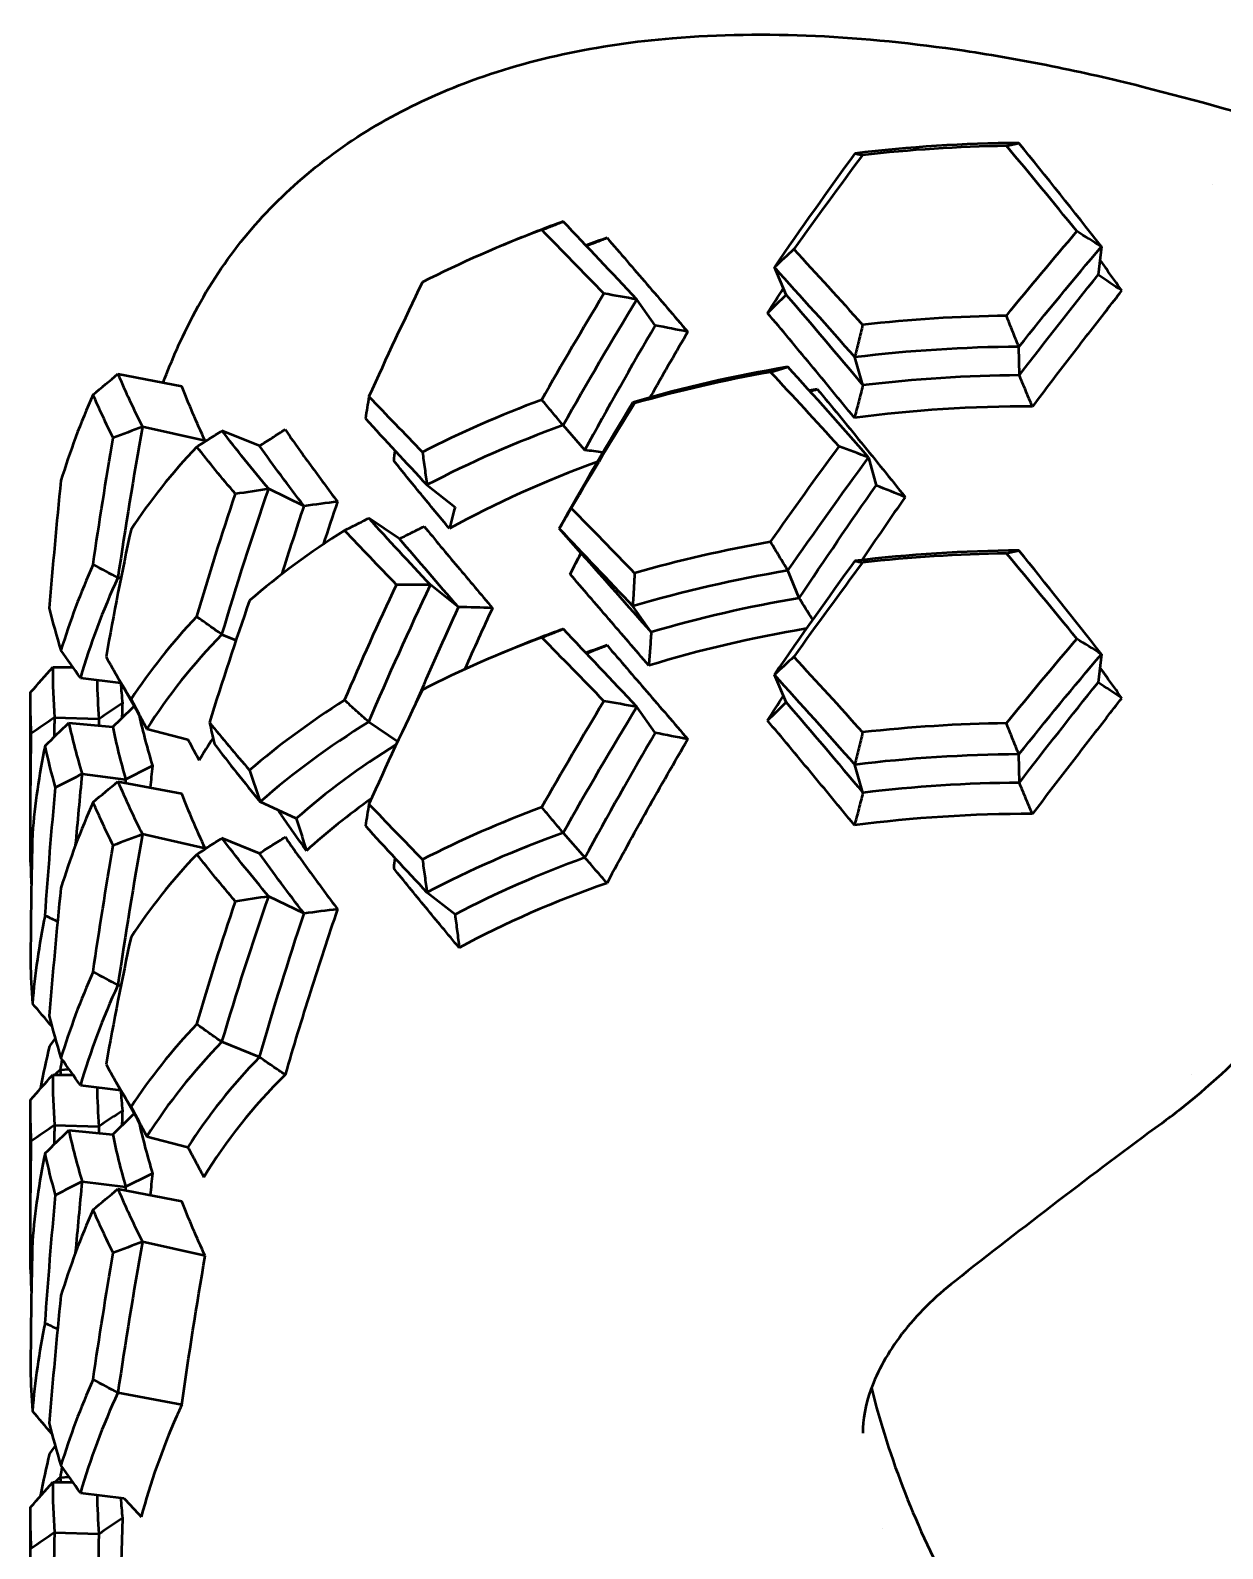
# Model space of a CAD drawing. Header units: millimetres. Extents: x 36 to 3196, y 27 to 5967.
# Drawn here: x 1741.99 to 1768.88, y 4908.04 to 4942.29 of the extents above; entities that cross this region are included whole.
import ezdxf

# ---------------------------------------------------------------- set-up
doc = ezdxf.new("R2010")
doc.units = ezdxf.units.MM
doc.layers.add('외형선(ISO)', color=7, linetype='Continuous', lineweight=50)

msp = doc.modelspace()

# ---------------------------------------------------------------- linework, layer by layer
at = {"layer": '외형선(ISO)'}
for p, q in [((1768.6562, 4938.8191), (1768.6562, 4938.8191)), ((1752.8417, 4937.531), (1752.5697, 4937.4176)), ((1766.1413, 4937.418), (1766.0666, 4936.777)), ((1759.035, 4936.3302), (1758.7666, 4936.9494)), ((1756.0786, 4935.6397), (1755.666, 4936.2252)), ((1764.2927, 4934.5146), (1764.2808, 4935.1573)), ((1760.7637, 4934.2904), (1760.5796, 4934.9222)), ((1743.9615, 4934.5436), (1745.4005, 4934.2713)), ((1745.9309, 4933.0329), (1744.5149, 4933.3511)), ((1747.1562, 4932.9216), (1746.3083, 4933.2624)), ((1754.4951, 4932.8263), (1754.0053, 4933.3866)), ((1760.8929, 4932.6602), (1761.0624, 4932.0267)), ((1748.1615, 4931.5636), (1747.3627, 4931.9503)), ((1750.9326, 4932.0397), (1751.5653, 4931.5419)), ((1750.3117, 4930.8266), (1749.6178, 4931.2894)), ((1754.4093, 4930.497), (1753.9153, 4931.0558)), ((1759.328, 4929.4867), (1759.0739, 4930.1084)), ((1744.0293, 4929.9345), (1743.9615, 4929.9473)), ((1751.6418, 4929.2838), (1751.0127, 4929.7835)), ((1755.9889, 4928.719), (1755.5719, 4929.3032)), ((1746.3083, 4928.6661), (1746.6255, 4928.5386)), ((1752.8417, 4928.3384), (1752.5697, 4928.2251)), ((1766.1413, 4928.2254), (1766.0666, 4927.5844)), ((1742.4919, 4927.9276), (1742.9476, 4927.9283)), ((1743.116, 4927.6896), (1744.0257, 4927.5794)), ((1759.035, 4927.1376), (1758.7666, 4927.7568)), ((1741.9918, 4924.2469), (1741.9918, 4927.1333)), ((1756.0786, 4926.4471), (1755.666, 4927.0326)), ((1742.5324, 4926.7906), (1743.5313, 4926.7601)), ((1742.8544, 4926.6735), (1743.8444, 4926.5826)), ((1749.6178, 4926.6931), (1750.2735, 4926.2558)), ((1744.6164, 4926.5371), (1745.543, 4926.2953)), ((1764.2927, 4925.3221), (1764.2808, 4925.9648)), ((1760.7637, 4925.0978), (1760.5796, 4925.7296)), ((1743.1545, 4925.5207), (1744.1361, 4925.3981)), ((1743.9615, 4925.351), (1745.4005, 4925.0788)), ((1747.9807, 4924.5125), (1747.173, 4924.8915)), ((1754.0053, 4924.1941), (1754.4951, 4923.6337)), ((1745.9309, 4923.8404), (1744.5149, 4924.1585)), ((1747.1562, 4923.729), (1746.3083, 4924.0698)), ((1751.5653, 4922.3494), (1750.9326, 4922.8471)), ((1748.1615, 4922.371), (1747.3627, 4922.7577)), ((1744.0293, 4920.7419), (1743.9615, 4920.7548)), ((1747.1562, 4919.1328), (1746.3083, 4919.4736)), ((1742.4919, 4918.735), (1742.9476, 4918.7358)), ((1742.6616, 4918.8451), (1742.8615, 4918.8576)), ((1768.1698, 4918.7504), (1768.1699, 4918.7504)), ((1743.116, 4918.4971), (1744.0257, 4918.3869)), ((1741.9918, 4915.0543), (1741.9918, 4917.9408)), ((1742.5324, 4917.5981), (1743.5313, 4917.5676)), ((1742.8544, 4917.4809), (1743.8444, 4917.3901)), ((1744.6164, 4917.3446), (1745.543, 4917.1028)), ((1743.1545, 4916.3281), (1744.1361, 4916.2056)), ((1743.9615, 4916.1585), (1745.4005, 4915.8862)), ((1745.9309, 4914.6478), (1744.5149, 4914.966)), ((1745.4005, 4911.29), (1743.9615, 4911.5622)), ((1742.4919, 4909.5425), (1742.9476, 4909.5433)), ((1742.6616, 4909.6525), (1742.8615, 4909.665)), ((1743.116, 4909.3045), (1744.0987, 4909.1855)), ((1741.9918, 4905.8618), (1741.9918, 4908.7482)), ((1761.196, 4908.4997), (1761.1959, 4908.4998)), ((1742.5324, 4908.4055), (1743.5313, 4908.3751))]:
    msp.add_line(p, q, dxfattribs=at)
for centre, major_axis, ratio, start_param, end_param in [((1764.5372, 4925.9347), (-21.5, 0), 0.6427876, 4.7243157, 4.8975208), ((1764.5372, 4925.5516), (-22, 0), 0.6427876, 4.7368056, 4.885031), ((1764.5372, 4925.9347), (-21.5, 0), 0.6427876, 5.2243157, 5.2875594), ((1764.5372, 4925.5516), (-22, 0), 0.6427876, 5.2368056, 5.385031), ((1764.5372, 4926.3177), (20, 0), 0.6427876, 2.0682889, 2.0955934), ((1728.1738, 4912.5001), (-54.2612, 0), 0.6427876, 3.9373889, 3.951579), ((1803.5889, 4917.2919), (-54.2612, 0), 0.6427876, 5.6702575, 5.6844476), ((1719.5352, 4860.4063), (4.9162, -105.847), 0.664347, 2.3406509, 2.347287), ((1725.2681, 4910.79), (-57.4368, 0), 0.6427876, 3.9090684, 3.9224347), ((1740.9315, 4902.6573), (54.2612, 0), 0.6427876, 1.2957963, 1.3099864), ((1806.9592, 4915.9807), (-57.4367, 0), 0.6427876, 5.6994018, 5.7127939), ((1719.5352, 4893.6234), (-70.1954, -79.3748), 0.081212, 2.2037281, 2.2103642), ((1750.0969, 4933.5594), (-4.4439, 2.2917), 0.8103038, 6.2831817, 6.2831866), ((1764.5372, 4921.7214), (22, 0), 0.6427876, 1.5952129, 1.7434384), ((1739.657, 4900.2612), (57.4367, 0), 0.6427876, 1.26745, 1.2808421), ((1764.5372, 4921.3384), (21.5, 0), 0.6427876, 1.5827231, 1.7559282), ((1752.2902, 4954.2977), (49.406, 45.0211), 0.1406093, 4.4055852, 4.4169555), ((1764.5372, 4921.3384), (-21.5, 0), 0.6427876, 4.9693157, 5.1425208), ((1764.5372, 4920.9554), (-22, 0), 0.6427876, 4.9818056, 5.130031), ((1764.5372, 4921.3384), (20.5, 0), 0.6427876, 1.5827231, 1.7559282), ((1764.5372, 4921.7214), (20, 0), 0.6427876, 1.8132889, 1.8226366), ((1778.6095, 4927.6052), (-36.6177, 0), 0.6427876, 6.0045894, 6.0893355), ((1803.5405, 4930.1031), (-54.2612, 0), 0.6427876, 6.1702575, 6.1844476), ((1764.5372, 4921.7214), (22, 0), 0.6427876, 2.0952129, 2.2434384), ((1764.5372, 4920.9554), (20, 0), 0.6427876, 1.5682889, 1.7703623), ((1792.8007, 4880.2133), (-95.7364, 0), 0.6427876, 5.241031, 5.2490443), ((1764.5372, 4921.3384), (21.5, 0), 0.6427876, 2.0827231, 2.2559282), ((1764.5372, 4925.5516), (22, 0), 0.6427876, 2.5952129, 2.7434384), ((1807.4766, 4929.991), (-57.4371, 0), 0.6427876, 6.2065373, 6.2127939), ((1742.8954, 4896.6676), (-57.4374, 0.0002), 0.6427767, 4.5018426, 4.509039), ((1733.4621, 4902.5669), (-54.2612, 0), 0.6427876, 4.1823889, 4.196579), ((1764.5372, 4921.3384), (20, 0), 0.6427876, 2.0807248, 2.2847961), ((1759.4687, 4897.951), (54.2612, 0), 0.6427876, 1.7957963, 1.8099864), ((1731.2885, 4900.4549), (-57.4367, 0), 0.6427876, 4.1540427, 4.1674347), ((1760.1373, 4895.4554), (57.4367, 0), 0.6427876, 1.76745, 1.7808421), ((1808.171, 4925.2823), (-57.4374, -0.0011), 0.6427857, 6.112788, 6.1261799), ((1804.8169, 4918.9737), (-54.2612, 0), 0.6427876, 5.9152575, 5.9294476), ((1764.5372, 4920.9554), (-22, 0), 0.6427876, 5.4918056, 5.640031), ((1764.5372, 4917.1252), (22, 0), 0.6427876, 1.8402129, 1.9884384), ((1808.5813, 4918.2271), (-57.4367, 0), 0.6427876, 5.9444018, 5.9577939), ((1764.5372, 4916.7421), (-21.5, 0), 0.6427876, 4.7243157, 4.8975208), ((1764.5372, 4916.3591), (-22, 0), 0.6427876, 4.7368056, 4.885031), ((1778.6095, 4923.775), (-36.6177, 0), 0.6427876, 6.0045894, 6.0893355), ((1752.2902, 4988.8661), (-24.7288, 62.0995), 0.6962684, 2.4427054, 2.4540757), ((1764.5372, 4916.7421), (21.5, 0), 0.6427876, 1.8277231, 2.0009282), ((1778.6095, 4923.392), (-36.1177, 0), 0.6427876, 5.9969287, 6.0969962), ((1749.9276, 4894.912), (54.2612, 0), 0.6427876, 1.5507963, 1.5649864), ((1764.5372, 4916.7421), (20.5, 0), 0.6427876, 1.8277231, 2.0009282), ((1764.5372, 4921.7214), (22, 0), 0.6427876, 2.5952129, 2.7434384), ((1749.6345, 4892.3867), (57.4367, 0), 0.6427876, 1.52245, 1.5358421), ((1764.5372, 4921.3384), (-21.5, 0), 0.6427876, 5.7243157, 5.8975208), ((1764.5372, 4916.7421), (-21.5, 0), 0.6427876, 5.2243157, 5.2875594), ((1764.5372, 4916.3591), (20, 0), 0.6427876, 1.8259816, 2.0153623), ((1722.6839, 4909.8083), (37.3451, -55.4364), 0.4035088, 1.6219022, 1.6332725), ((1764.5372, 4916.3591), (-22, 0), 0.6427876, 5.2368056, 5.385031), ((1764.5372, 4917.1252), (20, 0), 0.6427876, 2.0682889, 2.0955934), ((1728.1738, 4903.3075), (-54.2612, 0), 0.6427876, 3.9373889, 3.951579), ((1803.5889, 4908.0993), (-54.2612, 0), 0.6427876, 5.6702575, 5.6844476), ((1733.0427, 4947.5764), (42.0111, 51.9884), 0.2976404, 4.5607691, 4.5721396), ((1719.5352, 4851.2138), (4.9162, -105.847), 0.664347, 2.3406509, 2.347287), ((1725.2681, 4901.5975), (-57.4368, 0), 0.6427876, 3.9090684, 3.9224347), ((1815.214, 4882.787), (99.0875, 0), 0.6427876, 2.371812, 2.3795517), ((1744.1558, 4945.0364), (43.4899, 46.0098), 0.2013677, 4.4954877, 4.5063089), ((1764.5372, 4917.1252), (22, 0), 0.6427876, 2.3502129, 2.4984384), ((1740.9315, 4893.4648), (54.2612, 0), 0.6427876, 1.2957963, 1.3099864), ((1806.9592, 4906.7881), (-57.4367, 0), 0.6427876, 5.6994018, 5.7127939), ((1719.5352, 4884.4308), (-70.1954, -79.3748), 0.081212, 2.2037281, 2.2103642), ((1812.367, 4884.6961), (95.7364, 0), 0.6427876, 2.3883081, 2.3963215), ((1742.2883, 4946.7881), (45.7181, 48.7605), 0.2170262, 4.4856206, 4.4969911), ((1799.7416, 4931.6217), (-54.2612, 0), 0.6427876, 0.1420722, 0.1562623), ((1764.5372, 4916.7421), (21.5, 0), 0.6427876, 2.3377231, 2.5109282), ((1764.5372, 4912.5289), (22, 0), 0.6427876, 1.5952129, 1.7434384), ((1799.8883, 4938.2462), (-57.4374, -0.001), 0.6427912, 0.3296032, 0.3429951), ((1764.5372, 4921.3384), (-20, 0), 0.6427876, 5.8842175, 5.9263888), ((1739.657, 4891.0687), (57.4367, 0), 0.6427876, 1.26745, 1.2808421), ((1778.6095, 4923.0089), (-36.6177, 0), 0.6427876, 6.1490243, 6.2337704), ((1764.5372, 4916.7421), (20.5, 0), 0.6427876, 2.3425339, 2.5109282), ((1764.5372, 4912.1459), (21.5, 0), 0.6427876, 1.5827231, 1.7559282), ((1805.226, 4875.2509), (99.0875, 0), 0.6427876, 2.2273771, 2.2351168), ((1802.8361, 4877.4035), (95.7364, 0), 0.6427876, 2.2438732, 2.2518866), ((1752.2902, 4945.1051), (49.406, 45.0211), 0.1406093, 4.4055852, 4.4169555), ((1764.5372, 4912.1459), (20.5, 0), 0.6427876, 1.5827231, 1.7559282), ((1778.6095, 4918.4127), (-36.6177, 0), 0.6427876, 6.0045894, 6.0893355), ((1764.5372, 4916.3591), (20, 0), 0.6427876, 2.4080508, 2.5253623), ((1803.5405, 4920.9106), (-54.2612, 0), 0.6427876, 6.1702575, 6.1844476), ((1764.5372, 4912.5289), (22, 0), 0.6427876, 2.0952129, 2.2434384), ((1764.5372, 4911.7628), (20, 0), 0.6427876, 1.5682889, 1.7703623), ((1764.5372, 4912.1459), (21.5, 0), 0.6427876, 2.0827231, 2.2559282), ((1792.8007, 4871.0208), (-95.7364, 0), 0.6427876, 5.241031, 5.2490443), ((1778.6095, 4923.775), (-36.6177, 0), 0.6427876, 0.0102739, 0.0326434), ((1733.0425, 4982.1453), (-31.5351, 58.9355), 0.5392345, 2.5613556, 2.5619813), ((1764.5372, 4916.3591), (-22, 0), 0.6427876, 5.7368056, 5.885031), ((1807.4762, 4920.7985), (-57.4367, 0), 0.6427876, 6.2065373, 6.2127939), ((1764.5372, 4912.1459), (20.5, 0), 0.6427876, 2.0827231, 2.2559282), ((1764.5372, 4911.7628), (20, 0), 0.6427876, 2.0682889, 2.2703623), ((1759.4687, 4888.7584), (54.2612, 0), 0.6427876, 1.7957963, 1.8099864), ((1778.6095, 4919.1787), (-36.6177, 0), 0.6427876, 6.1490243, 6.2337704), ((1742.2881, 4981.3569), (-28.0813, 60.6572), 0.6198486, 2.5007902, 2.5068003), ((1760.1373, 4886.2629), (57.4367, 0), 0.6427876, 1.76745, 1.7808421), ((1778.6095, 4914.5824), (-36.6177, 0), 0.6427876, 6.0045894, 6.0893355), ((1752.2902, 4979.6736), (-24.7288, 62.0995), 0.6962684, 2.4427054, 2.4540757), ((1778.6095, 4914.1994), (-36.1177, 0), 0.6427876, 5.9969287, 6.0969962), ((1730.6928, 4900.3832), (41.0103, -52.7827), 0.3199941, 1.6925512, 1.7028384), ((1764.5372, 4912.5289), (22, 0), 0.6427876, 2.5952129, 2.7434384), ((1724.7461, 4938.3566), (38.3322, 54.7574), 0.3807705, 4.6314613, 4.6345245), ((1764.5372, 4912.1459), (-21.5, 0), 0.6427876, 5.7243157, 5.8975208), ((1722.6839, 4900.6157), (37.3451, -55.4364), 0.4035088, 1.6219022, 1.6332725), ((1764.5372, 4912.1459), (-20.5, 0), 0.6427876, 5.7243157, 5.8975208), ((1733.0427, 4938.3839), (42.0111, 51.9884), 0.2976404, 4.5607691, 4.5721396), ((1821.1948, 4883.6499), (95.7364, 0), 0.6427876, 2.5327431, 2.5349197), ((1764.5372, 4911.7628), (-20, 0), 0.6427876, 5.7098816, 5.911955), ((1821.1948, 4883.6499), (95.7364, 0), 0.6427876, 2.5401206, 2.5407564), ((1815.214, 4873.5945), (99.0875, 0), 0.6427876, 2.371812, 2.3795517), ((1744.1558, 4935.8438), (43.4899, 46.0098), 0.2013677, 4.4954877, 4.5063089), ((1812.367, 4875.5036), (95.7364, 0), 0.6427876, 2.3883081, 2.3963215), ((1742.2883, 4937.5955), (45.7181, 48.7605), 0.2170262, 4.4856206, 4.4969911), ((1778.6095, 4913.8164), (-36.6177, 0), 0.6427876, 6.1490243, 6.2337704), ((1802.8361, 4868.211), (95.7364, 0), 0.6427876, 2.2438732, 2.2518866), ((1805.226, 4866.0584), (99.0875, 0), 0.6427876, 2.2273771, 2.2351168), ((1752.2902, 4935.9126), (49.406, 45.0211), 0.1406093, 4.4055852, 4.4169555), ((1778.6095, 4909.2201), (-36.6177, 0), 0.6427876, 6.0045894, 6.0893355), ((1792.8007, 4861.8282), (-95.7364, 0), 0.6427876, 5.241031, 5.2490443), ((1778.6095, 4914.5824), (-36.6177, 0), 0.6427876, 0.0102739, 0.0326434), ((1733.0425, 4972.9528), (-31.5351, 58.9355), 0.5392345, 2.5613556, 2.5619813), ((1778.6095, 4909.9862), (-36.6177, 0), 0.6427876, 6.1490243, 6.2337704), ((1742.2881, 4972.1644), (-28.0813, 60.6572), 0.6198486, 2.5007902, 2.5068003), ((1778.6095, 4905.3899), (-36.6177, 0), 0.6427876, 6.0045894, 6.0893355), ((1752.2902, 4970.481), (-24.7288, 62.0995), 0.6962684, 2.4427054, 2.4540757), ((1778.6095, 4905.0069), (-36.1177, 0), 0.6427876, 5.9969287, 6.0969962), ((1778.6095, 4905.0069), (-34.6177, 0), 0.6427876, 5.9969287, 6.0091539), ((1730.6928, 4891.1907), (41.0103, -52.7827), 0.3199941, 1.6925512, 1.7028384), ((1778.6095, 4905.0069), (-34.6177, 0), 0.6427876, 6.0091539, 6.1136741), ((1724.7461, 4929.164), (38.3322, 54.7574), 0.3807705, 4.6314613, 4.6345245), ((1722.6839, 4891.4232), (37.3451, -55.4364), 0.4035088, 1.6219022, 1.6332725), ((1733.0425, 4929.1918), (42.0117, 51.9892), 0.2976431, 4.560769, 4.5721393), ((1821.1948, 4874.4574), (95.7364, 0), 0.6427876, 2.5327431, 2.5349197), ((1821.1948, 4874.4574), (95.7364, 0), 0.6427876, 2.5401206, 2.5407564), ((1829.6708, 4941.2979), (99.0878, 0), 0.6427876, 3.6700241, 3.6777638), ((1815.214, 4864.402), (99.0875, 0), 0.6427876, 2.371812, 2.3795517), ((1812.367, 4866.311), (95.7364, 0), 0.6427876, 2.3883081, 2.3963215)]:
    msp.add_ellipse(centre, major_axis=major_axis, ratio=ratio, start_param=start_param, end_param=end_param, dxfattribs=at)
for points, knots in [([(1745.653, 4935.8511), (1746.2598, 4937.0276), (1747.1167, 4938.0952), (1749.1583, 4939.8506), (1750.3684, 4940.551), (1753.1553, 4941.6418), (1754.7851, 4941.98), (1758.5564, 4942.2949), (1760.7825, 4942.1747), (1763.7041, 4941.7398), (1764.3669, 4941.6233), (1765.7029, 4941.3543), (1766.3777, 4941.2009), (1767.0504, 4941.0308)], [0, 0, 0, 0, 0.4839446, 0.4839446, 0.9801437, 0.9801437, 1.5571285, 1.5571285, 2.2693873, 2.2693873, 2.4760669, 2.4760669, 2.6849762, 2.6849762, 2.6849762, 2.6849762]), ([(1764.0001, 4939.6888), (1764.0458, 4939.6998), (1764.092, 4939.7107), (1764.1856, 4939.7323), (1764.2329, 4939.743), (1764.2808, 4939.7536)], [0.000000971, 0.000000971, 0.000000971, 0.000000971, 0.037875541, 0.037875541, 0.075750114, 0.075750114, 0.075750114, 0.075750114]), ([(1760.5796, 4939.5184), (1760.6104, 4939.5129), (1760.6407, 4939.5071), (1760.7001, 4939.4952), (1760.7293, 4939.4891), (1760.7579, 4939.4828)], [0, 0, 0, 0, 0.037874523, 0.037874523, 0.075749059, 0.075749059, 0.075749059, 0.075749059]), ([(1753.5216, 4937.7926), (1753.6014, 4937.8242), (1753.6815, 4937.8559), (1753.8427, 4937.9193), (1753.9238, 4937.9511), (1754.0053, 4937.9829)], [0.000000971, 0.000000971, 0.000000971, 0.000000971, 0.037875544, 0.037875544, 0.075750122, 0.075750122, 0.075750122, 0.075750122]), ([(1754.5251, 4937.4342), (1754.5972, 4937.4624), (1754.6696, 4937.4905), (1754.8254, 4937.5508), (1754.9088, 4937.5829), (1754.9927, 4937.6151)], [0.004664492, 0.004664492, 0.004664492, 0.004664492, 0.03825766, 0.03825766, 0.076514367, 0.076514367, 0.076514367, 0.076514367]), ([(1754.9927, 4937.6151), (1755.2887, 4937.2715), (1755.5887, 4936.9232), (1756.1961, 4936.2166), (1756.5035, 4935.8584), (1756.8142, 4935.4951)], [-0.4041666, -0.4041666, -0.4041666, -0.4041666, -0.20208428, -0.20208428, 0, 0, 0, 0]), ([(1760.5723, 4933.556), (1760.2422, 4933.9599), (1759.9138, 4934.3585), (1759.2612, 4935.1451), (1758.937, 4935.533), (1758.6153, 4935.9158)], [-0.4041666, -0.4041666, -0.4041666, -0.4041666, -0.20208428, -0.20208428, 0, 0, 0, 0]), ([(1764.2808, 4935.1573), (1764.2329, 4935.2738), (1764.1856, 4935.3904), (1764.092, 4935.6241), (1764.0458, 4935.7412), (1764.0001, 4935.8585)], [0, 0, 0, 0, 0.037874523, 0.037874523, 0.07574906, 0.07574906, 0.07574906, 0.07574906]), ([(1766.2541, 4935.978), (1765.977, 4935.6243), (1765.6994, 4935.2669), (1765.1436, 4934.5445), (1764.8655, 4934.1797), (1764.5874, 4933.8111)], [-0.33378394, -0.33378394, -0.33378394, -0.33378394, -0.1668914, -0.1668914, 0, 0, 0, 0]), ([(1756.8142, 4935.4951), (1756.5479, 4935.0404), (1756.284, 4934.5821), (1756.0023, 4934.0838), (1755.9819, 4934.0476), (1755.9614, 4934.0114)], [-0.34642484, -0.34642484, -0.34642484, -0.34642484, -0.1732124, -0.1732124, -0.15963804, -0.15963804, -0.15963804, -0.15963804]), ([(1760.7579, 4935.6525), (1760.7293, 4935.5305), (1760.7001, 4935.4086), (1760.6407, 4935.1652), (1760.6104, 4935.0436), (1760.5796, 4934.9222)], [0.000000971, 0.000000971, 0.000000971, 0.000000971, 0.037875546, 0.037875546, 0.075750126, 0.075750126, 0.075750126, 0.075750126]), ([(1758.6815, 4934.5866), (1758.7459, 4934.6063), (1758.8108, 4934.626), (1758.9415, 4934.6654), (1759.0074, 4934.6851), (1759.0739, 4934.7047)], [0.000000971, 0.000000971, 0.000000971, 0.000000971, 0.037875545, 0.037875545, 0.075750123, 0.075750123, 0.075750123, 0.075750123]), ([(1764.5874, 4933.8111), (1764.537, 4933.9278), (1764.4873, 4934.0448), (1764.3891, 4934.2793), (1764.3406, 4934.3968), (1764.2927, 4934.5146)], [0, 0, 0, 0, 0.03825646, 0.03825646, 0.076512754, 0.076512754, 0.076512754, 0.076512754]), ([(1759.7348, 4934.201), (1760.0617, 4933.8062), (1760.3906, 4933.406), (1761.0519, 4932.5948), (1761.3841, 4932.184), (1761.7175, 4931.7676)], [-0.40416662, -0.40416662, -0.40416662, -0.40416662, -0.20208428, -0.20208428, 0, 0, 0, 0]), ([(1760.7637, 4934.2904), (1760.733, 4934.1676), (1760.7017, 4934.045), (1760.638, 4933.8002), (1760.6055, 4933.678), (1760.5723, 4933.556)], [0.000000987, 0.000000987, 0.000000987, 0.000000987, 0.038257657, 0.038257657, 0.076514361, 0.076514361, 0.076514361, 0.076514361]), ([(1754.0053, 4933.3866), (1753.9238, 4933.4818), (1753.8427, 4933.5774), (1753.6815, 4933.7693), (1753.6014, 4933.8657), (1753.5216, 4933.9624)], [0, 0, 0, 0, 0.037874523, 0.037874523, 0.075749059, 0.075749059, 0.075749059, 0.075749059]), ([(1755.5719, 4933.8995), (1755.58, 4933.897), (1755.5875, 4933.8942), (1755.6015, 4933.8881), (1755.608, 4933.8848), (1755.6139, 4933.8812)], [0, 0, 0, 0, 0.037874523, 0.037874523, 0.075749059, 0.075749059, 0.075749059, 0.075749059]), ([(1745.7402, 4932.8994), (1745.8344, 4932.9596), (1745.9289, 4933.0199), (1746.1183, 4933.1409), (1746.2132, 4933.2016), (1746.3083, 4933.2624)], [0.00000098, 0.00000098, 0.00000098, 0.00000098, 0.037875541, 0.037875541, 0.075750116, 0.075750116, 0.075750116, 0.075750116]), ([(1747.1562, 4932.9216), (1747.2522, 4932.9828), (1747.3484, 4933.0442), (1747.5413, 4933.1672), (1747.638, 4933.2289), (1747.7349, 4933.2908)], [0.000000987, 0.000000987, 0.000000987, 0.000000987, 0.038257658, 0.038257658, 0.076514363, 0.076514363, 0.076514363, 0.076514363]), ([(1747.7349, 4933.2908), (1747.9176, 4933.0258), (1748.1074, 4932.7578), (1748.5009, 4932.2155), (1748.7045, 4931.9412), (1748.9148, 4931.6634)], [-0.4041666, -0.4041666, -0.4041666, -0.4041666, -0.20208427, -0.20208427, 0, 0, 0, 0]), ([(1750.83, 4932.7825), (1750.8481, 4932.6587), (1750.8656, 4932.5349), (1750.8998, 4932.2873), (1750.9164, 4932.1635), (1750.9326, 4932.0397)], [0.000000987, 0.000000987, 0.000000987, 0.000000987, 0.037875616, 0.037875616, 0.075750233, 0.075750233, 0.075750233, 0.075750233]), ([(1751.44, 4931.0541), (1751.2218, 4931.3156), (1751.0078, 4931.5741), (1750.5882, 4932.0852), (1750.3827, 4932.3378), (1750.1817, 4932.5877)], [-0.34642384, -0.34642384, -0.34642384, -0.34642384, -0.17321244, -0.17321244, 0, 0, 0, 0]), ([(1749.0742, 4931.0144), (1749.1641, 4931.06), (1749.2544, 4931.1057), (1749.4356, 4931.1974), (1749.5265, 4931.2433), (1749.6178, 4931.2894)], [0.000000971, 0.000000971, 0.000000971, 0.000000971, 0.037875544, 0.037875544, 0.075750121, 0.075750121, 0.075750121, 0.075750121]), ([(1750.3117, 4930.8266), (1750.4037, 4930.8729), (1750.496, 4930.9194), (1750.6814, 4931.0125), (1750.7745, 4931.0592), (1750.868, 4931.106)], [0.000000987, 0.000000987, 0.000000987, 0.000000987, 0.038257659, 0.038257659, 0.076514366, 0.076514366, 0.076514366, 0.076514366]), ([(1750.868, 4931.106), (1751.1139, 4930.807), (1751.3655, 4930.5042), (1751.8799, 4929.89), (1752.1425, 4929.5788), (1752.4103, 4929.2632)], [-0.4041666, -0.4041666, -0.4041666, -0.4041666, -0.20208428, -0.20208428, 0, 0, 0, 0]), ([(1759.0739, 4930.1084), (1759.0074, 4930.2158), (1758.9415, 4930.3235), (1758.8108, 4930.5395), (1758.7459, 4930.6478), (1758.6815, 4930.7564)], [0, 0, 0, 0, 0.037874523, 0.037874523, 0.075749059, 0.075749059, 0.075749059, 0.075749059]), ([(1764.0001, 4930.4962), (1764.0458, 4930.5072), (1764.092, 4930.5182), (1764.1856, 4930.5398), (1764.2329, 4930.5505), (1764.2808, 4930.5611)], [0.000000971, 0.000000971, 0.000000971, 0.000000971, 0.037875541, 0.037875541, 0.075750114, 0.075750114, 0.075750114, 0.075750114]), ([(1755.9359, 4927.9652), (1755.6318, 4928.319), (1755.3315, 4928.6678), (1754.7387, 4929.3559), (1754.4465, 4929.695), (1754.1586, 4930.0296)], [-0.4041666, -0.4041666, -0.4041666, -0.4041666, -0.20208428, -0.20208428, 0, 0, 0, 0]), ([(1755.6139, 4930.051), (1755.608, 4929.9262), (1755.6015, 4929.8015), (1755.5875, 4929.5523), (1755.58, 4929.4277), (1755.5719, 4929.3032)], [0.000000971, 0.000000971, 0.000000971, 0.000000971, 0.037875544, 0.037875544, 0.075750122, 0.075750122, 0.075750122, 0.075750122]), ([(1760.5796, 4930.3259), (1760.6104, 4930.3203), (1760.6407, 4930.3146), (1760.7001, 4930.3027), (1760.7293, 4930.2965), (1760.7579, 4930.2902)], [0, 0, 0, 0, 0.037874523, 0.037874523, 0.075749059, 0.075749059, 0.075749059, 0.075749059]), ([(1759.6311, 4929.001), (1759.5972, 4929.0545), (1759.5633, 4929.108), (1759.4619, 4929.2697), (1759.3946, 4929.378), (1759.328, 4929.4867)], [0.019253005, 0.019253005, 0.019253005, 0.019253005, 0.038256461, 0.038256461, 0.076512755, 0.076512755, 0.076512755, 0.076512755]), ([(1746.3083, 4928.6661), (1746.2132, 4928.7323), (1746.1183, 4928.799), (1745.9289, 4928.9334), (1745.8344, 4929.0011), (1745.7402, 4929.0692)], [0, 0, 0, 0, 0.037874481, 0.037874481, 0.075748948, 0.075748948, 0.075748948, 0.075748948]), ([(1753.5216, 4928.6001), (1753.6014, 4928.6317), (1753.6815, 4928.6634), (1753.8427, 4928.7268), (1753.9238, 4928.7586), (1754.0053, 4928.7904)], [0.000000971, 0.000000971, 0.000000971, 0.000000971, 0.037875544, 0.037875544, 0.075750122, 0.075750122, 0.075750122, 0.075750122]), ([(1755.9889, 4928.719), (1755.9812, 4928.5932), (1755.973, 4928.4675), (1755.9553, 4928.2162), (1755.9459, 4928.0907), (1755.9359, 4927.9652)], [0.000000987, 0.000000987, 0.000000987, 0.000000987, 0.038257664, 0.038257664, 0.076514376, 0.076514376, 0.076514376, 0.076514376]), ([(1754.5251, 4928.2417), (1754.5972, 4928.2698), (1754.6696, 4928.298), (1754.8254, 4928.3583), (1754.9088, 4928.3904), (1754.9927, 4928.4226)], [0.004664492, 0.004664492, 0.004664492, 0.004664492, 0.03825766, 0.03825766, 0.076514367, 0.076514367, 0.076514367, 0.076514367]), ([(1754.9927, 4928.4226), (1755.2887, 4928.079), (1755.5887, 4927.7307), (1756.1961, 4927.0241), (1756.5035, 4926.6659), (1756.8142, 4926.3026)], [-0.4041666, -0.4041666, -0.4041666, -0.4041666, -0.20208428, -0.20208428, 0, 0, 0, 0]), ([(1744.2581, 4927.2043), (1744.3184, 4927.0934), (1744.3784, 4926.9823), (1744.4978, 4926.7599), (1744.5573, 4926.6486), (1744.6164, 4926.5371)], [0.000000987, 0.000000987, 0.000000987, 0.000000987, 0.037875614, 0.037875614, 0.075750227, 0.075750227, 0.075750227, 0.075750227]), ([(1749.6178, 4926.6931), (1749.5265, 4926.7741), (1749.4356, 4926.8555), (1749.2544, 4927.0192), (1749.1641, 4927.1015), (1749.0742, 4927.1842)], [0, 0, 0, 0, 0.037874481, 0.037874481, 0.075748957, 0.075748957, 0.075748957, 0.075748957]), ([(1760.5723, 4924.3634), (1760.2422, 4924.7674), (1759.9138, 4925.166), (1759.2612, 4925.9526), (1758.937, 4926.3405), (1758.6153, 4926.7233)], [-0.4041666, -0.4041666, -0.4041666, -0.4041666, -0.20208428, -0.20208428, 0, 0, 0, 0]), ([(1764.2808, 4925.9648), (1764.2329, 4926.0812), (1764.1856, 4926.1979), (1764.092, 4926.4316), (1764.0458, 4926.5487), (1764.0001, 4926.666)], [0, 0, 0, 0, 0.037874523, 0.037874523, 0.07574906, 0.07574906, 0.07574906, 0.07574906]), ([(1766.2541, 4926.7854), (1765.977, 4926.4317), (1765.6994, 4926.0743), (1765.1436, 4925.352), (1764.8655, 4924.9872), (1764.5874, 4924.6186)], [-0.33378394, -0.33378394, -0.33378394, -0.33378394, -0.1668914, -0.1668914, 0, 0, 0, 0]), ([(1756.8142, 4926.3026), (1756.5035, 4925.7721), (1756.1961, 4925.2367), (1755.5887, 4924.1558), (1755.2887, 4923.6104), (1754.9927, 4923.0602)], [-0.40416657, -0.40416657, -0.40416657, -0.40416657, -0.20208232, -0.20208232, 0, 0, 0, 0]), ([(1760.7579, 4926.46), (1760.7293, 4926.338), (1760.7001, 4926.2161), (1760.6407, 4925.9726), (1760.6104, 4925.8511), (1760.5796, 4925.7296)], [0.000000971, 0.000000971, 0.000000971, 0.000000971, 0.037875546, 0.037875546, 0.075750126, 0.075750126, 0.075750126, 0.075750126]), ([(1746.9326, 4925.606), (1746.9735, 4925.4871), (1747.0139, 4925.3681), (1747.0941, 4925.1299), (1747.1338, 4925.0107), (1747.173, 4924.8915)], [0.000000971, 0.000000971, 0.000000971, 0.000000971, 0.037875552, 0.037875552, 0.075750138, 0.075750138, 0.075750138, 0.075750138]), ([(1764.5874, 4924.6186), (1764.537, 4924.7353), (1764.4873, 4924.8523), (1764.3891, 4925.0868), (1764.3406, 4925.2043), (1764.2927, 4925.3221)], [0, 0, 0, 0, 0.03825646, 0.03825646, 0.076512754, 0.076512754, 0.076512754, 0.076512754]), ([(1760.7637, 4925.0978), (1760.733, 4924.9751), (1760.7017, 4924.8525), (1760.638, 4924.6077), (1760.6055, 4924.4855), (1760.5723, 4924.3634)], [0.000000987, 0.000000987, 0.000000987, 0.000000987, 0.038257657, 0.038257657, 0.076514361, 0.076514361, 0.076514361, 0.076514361]), ([(1748.216, 4923.7893), (1748.0213, 4924.0595), (1747.8336, 4924.3265), (1747.6277, 4924.6277), (1747.6025, 4924.6647), (1747.5774, 4924.7017)], [-0.4041666, -0.4041666, -0.4041666, -0.4041666, -0.20208428, -0.20208428, -0.17370294, -0.17370294, -0.17370294, -0.17370294]), ([(1754.0053, 4924.1941), (1753.9238, 4924.2893), (1753.8427, 4924.3849), (1753.6815, 4924.5768), (1753.6014, 4924.6731), (1753.5216, 4924.7699)], [0, 0, 0, 0, 0.037874481, 0.037874481, 0.075748957, 0.075748957, 0.075748957, 0.075748957]), ([(1747.9807, 4924.5125), (1748.0208, 4924.3921), (1748.0604, 4924.2716), (1748.1388, 4924.0306), (1748.1776, 4923.9099), (1748.216, 4923.7893)], [0.000000987, 0.000000987, 0.000000987, 0.000000987, 0.038257662, 0.038257662, 0.076514372, 0.076514372, 0.076514372, 0.076514372]), ([(1745.7402, 4923.7069), (1745.8344, 4923.7671), (1745.9289, 4923.8274), (1746.1183, 4923.9484), (1746.2132, 4924.009), (1746.3083, 4924.0698)], [0.000000971, 0.000000971, 0.000000971, 0.000000971, 0.037875541, 0.037875541, 0.075750116, 0.075750116, 0.075750116, 0.075750116]), ([(1747.1562, 4923.729), (1747.2522, 4923.7902), (1747.3484, 4923.8516), (1747.5413, 4923.9747), (1747.638, 4924.0364), (1747.7349, 4924.0983)], [0.000000987, 0.000000987, 0.000000987, 0.000000987, 0.038257659, 0.038257659, 0.076514365, 0.076514365, 0.076514365, 0.076514365]), ([(1747.7349, 4924.0983), (1747.9176, 4923.8332), (1748.1074, 4923.5653), (1748.5009, 4923.023), (1748.7045, 4922.7487), (1748.9148, 4922.4709)], [-0.4041666, -0.4041666, -0.4041666, -0.4041666, -0.20208428, -0.20208428, 0, 0, 0, 0]), ([(1750.83, 4923.5899), (1750.8481, 4923.4662), (1750.8656, 4923.3424), (1750.8998, 4923.0948), (1750.9164, 4922.971), (1750.9326, 4922.8471)], [0.000000971, 0.000000971, 0.000000971, 0.000000971, 0.037875541, 0.037875541, 0.075750114, 0.075750114, 0.075750114, 0.075750114]), ([(1754.9927, 4923.0602), (1754.9088, 4923.1549), (1754.8254, 4923.2501), (1754.6595, 4923.4412), (1754.5771, 4923.5373), (1754.4951, 4923.6337)], [0, 0, 0, 0, 0.038256575, 0.038256575, 0.076513117, 0.076513117, 0.076513117, 0.076513117]), ([(1751.6595, 4921.5991), (1751.4018, 4921.9065), (1751.1496, 4922.2098), (1750.6568, 4922.8084), (1750.4162, 4923.1036), (1750.1817, 4923.3951)], [-0.4041666, -0.4041666, -0.4041666, -0.4041666, -0.20208428, -0.20208428, 0, 0, 0, 0]), ([(1748.9148, 4922.4709), (1748.7045, 4921.8549), (1748.5009, 4921.2356), (1748.1074, 4919.9904), (1747.9176, 4919.3647), (1747.7349, 4918.7359)], [-0.40416657, -0.40416657, -0.40416657, -0.40416657, -0.20208232, -0.20208232, 0, 0, 0, 0]), ([(1751.5653, 4922.3494), (1751.5821, 4922.2244), (1751.5983, 4922.0993), (1751.6297, 4921.8492), (1751.6449, 4921.7241), (1751.6595, 4921.5991)], [0.000000987, 0.000000987, 0.000000987, 0.000000987, 0.038257657, 0.038257657, 0.076514361, 0.076514361, 0.076514361, 0.076514361]), ([(1746.3083, 4919.4736), (1746.2132, 4919.5398), (1746.1183, 4919.6065), (1745.9289, 4919.7408), (1745.8344, 4919.8085), (1745.7402, 4919.8767)], [0, 0, 0, 0, 0.037874523, 0.037874523, 0.07574906, 0.07574906, 0.07574906, 0.07574906]), ([(1769.7426, 4919.6588), (1769.1771, 4919.0226), (1768.5416, 4918.4422), (1767.7592, 4917.8304), (1767.6308, 4917.7332), (1767.5015, 4917.6383)], [0, 0, 0, 0, 0.25536321, 0.25536321, 0.30500893, 0.30500893, 0.30500893, 0.30500893]), ([(1747.7349, 4918.7359), (1747.638, 4918.8009), (1747.5413, 4918.8665), (1747.3484, 4918.9988), (1747.2522, 4919.0655), (1747.1562, 4919.1328)], [0, 0, 0, 0, 0.038256461, 0.038256461, 0.076512756, 0.076512756, 0.076512756, 0.076512756]), ([(1744.2581, 4918.0117), (1744.3184, 4917.9008), (1744.3784, 4917.7898), (1744.4978, 4917.5674), (1744.5573, 4917.456), (1744.6164, 4917.3446)], [0.000000987, 0.000000987, 0.000000987, 0.000000987, 0.037875614, 0.037875614, 0.075750227, 0.075750227, 0.075750227, 0.075750227]), ([(1745.543, 4917.1028), (1745.603, 4916.9903), (1745.6628, 4916.8777), (1745.7816, 4916.6523), (1745.8408, 4916.5394), (1745.8996, 4916.4264)], [0.000000999, 0.000000999, 0.000000999, 0.000000999, 0.038257411, 0.038257411, 0.076513988, 0.076513988, 0.076513988, 0.076513988]), ([(1762.841, 4914.0812), (1762.379, 4913.7197), (1761.9686, 4913.3093), (1761.3301, 4912.4764), (1761.0894, 4912.0437), (1760.821, 4911.2899), (1760.7613, 4910.9554), (1760.7613, 4910.6526)], [0, 0, 0, 0, 0.18199646, 0.18199646, 0.3586711, 0.3586711, 0.50621131, 0.50621131, 0.50621131, 0.50621131]), ([(1760.9563, 4911.6691), (1761.3537, 4910.0698), (1761.9701, 4908.5038), (1763.6909, 4905.335), (1764.8398, 4903.7459), (1767.5655, 4900.7707), (1769.1423, 4899.3842), (1772.6572, 4896.8523), (1774.5954, 4895.7068), (1778.7603, 4893.689), (1780.9871, 4892.8168), (1783.3176, 4892.094)], [4.2403843, 4.2403843, 4.2403843, 4.2403843, 4.41784313, 4.41784313, 4.61420711, 4.61420711, 4.81057109, 4.81057109, 5.00693507, 5.00693507, 5.20329905, 5.20329905, 5.20329905, 5.20329905])]:
    msp.add_open_spline(points, degree=3, knots=knots, dxfattribs=at)
for points in [[(1767.0504, 4941.0308), (1768.291, 4940.7172), (1769.5333, 4940.3681), (1770.7651, 4940.0001)], [(1765.5874, 4937.7617), (1765.0587, 4938.4164), (1764.5292, 4939.0587), (1764.0001, 4939.6888)], [(1766.1413, 4937.418), (1765.5223, 4938.2138), (1764.9014, 4938.9923), (1764.2808, 4939.7536)], [(1760.5796, 4939.5184), (1759.9695, 4938.679), (1759.3644, 4937.8225), (1758.7666, 4936.9494)], [(1760.7579, 4939.4828), (1760.2365, 4938.7859), (1759.7185, 4938.0771), (1759.205, 4937.3562)], [(1755.666, 4936.2252), (1755.1006, 4936.8266), (1754.5464, 4937.4123), (1754.0053, 4937.9829)], [(1754.9235, 4936.3562), (1754.4474, 4936.8459), (1753.9798, 4937.3246), (1753.5216, 4937.7926)], [(1764.0001, 4935.8585), (1764.5292, 4936.5052), (1765.0587, 4937.1396), (1765.5874, 4937.7617)], [(1759.205, 4937.3562), (1759.7185, 4936.8003), (1760.2365, 4936.2325), (1760.7579, 4935.6525)], [(1764.2808, 4935.1573), (1764.9014, 4935.9282), (1765.5223, 4936.6817), (1766.1413, 4937.418)], [(1758.7666, 4936.9494), (1759.3644, 4936.2904), (1759.9695, 4935.6148), (1760.5796, 4934.9222)], [(1766.1062, 4937.1165), (1766.1555, 4937.0483), (1766.2048, 4936.9801), (1766.2541, 4936.9117)], [(1750.83, 4936.6127), (1750.416, 4935.7623), (1750.014, 4934.9025), (1749.6249, 4934.0335)], [(1764.2927, 4934.5146), (1764.8845, 4935.2852), (1765.4765, 4936.0393), (1766.0666, 4936.777)], [(1753.5216, 4933.9624), (1753.9798, 4934.7711), (1754.4474, 4935.5691), (1754.9235, 4936.3562)], [(1754.0053, 4933.3866), (1754.5464, 4934.3481), (1755.1006, 4935.2945), (1755.666, 4936.2252)], [(1758.6153, 4935.9158), (1758.7336, 4936.1037), (1758.8522, 4936.2909), (1758.9712, 4936.4773)], [(1759.035, 4936.3302), (1759.605, 4935.6662), (1760.182, 4934.9864), (1760.7637, 4934.2904)], [(1744.9836, 4934.3502), (1745.179, 4934.8643), (1745.4028, 4935.3659), (1745.653, 4935.8511)], [(1754.4951, 4932.8263), (1755.011, 4933.7786), (1755.5395, 4934.7167), (1756.0786, 4935.6397)], [(1743.9615, 4934.5436), (1744.1316, 4934.149), (1744.3161, 4933.7516), (1744.5149, 4933.3511)], [(1760.2259, 4932.9074), (1759.7069, 4933.4791), (1759.1917, 4934.0387), (1758.6815, 4934.5866)], [(1760.8929, 4932.6602), (1760.2813, 4933.3586), (1759.6741, 4934.04), (1759.0739, 4934.7047)], [(1745.9309, 4933.0329), (1745.7404, 4933.4486), (1745.5635, 4933.8613), (1745.4005, 4934.2713)], [(1759.5695, 4934.1537), (1759.6242, 4934.1695), (1759.6793, 4934.1853), (1759.7348, 4934.201)], [(1743.854, 4933.1007), (1743.6938, 4933.4285), (1743.5436, 4933.7543), (1743.4037, 4934.0781)], [(1749.6249, 4934.0335), (1750.014, 4933.6257), (1750.416, 4933.2089), (1750.83, 4932.7825)], [(1755.5719, 4933.8995), (1755.0078, 4932.9671), (1754.4549, 4932.019), (1753.9153, 4931.0558)], [(1755.6139, 4933.8812), (1755.1301, 4933.1049), (1754.6541, 4932.3173), (1754.1871, 4931.5189)], [(1749.5436, 4933.5413), (1749.9884, 4933.0535), (1750.452, 4932.5533), (1750.9326, 4932.0397)], [(1743.4037, 4930.2479), (1743.5436, 4931.2008), (1743.6938, 4932.1518), (1743.854, 4933.1007)], [(1744.5149, 4933.3511), (1744.3161, 4932.2195), (1744.1316, 4931.0848), (1743.9615, 4929.9473)], [(1747.3627, 4931.9503), (1746.9893, 4932.3976), (1746.6374, 4932.8346), (1746.3083, 4933.2624)], [(1746.6134, 4931.8364), (1746.3065, 4932.1976), (1746.0152, 4932.5517), (1745.7402, 4932.8994)], [(1745.9287, 4933.0198), (1745.9294, 4933.0242), (1745.9302, 4933.0285), (1745.9309, 4933.0329)], [(1748.1615, 4931.5636), (1747.8055, 4932.0258), (1747.47, 4932.478), (1747.1562, 4932.9216)], [(1758.6815, 4930.7564), (1759.1917, 4931.4853), (1759.7069, 4932.2023), (1760.2259, 4932.9074)], [(1759.0739, 4930.1084), (1759.6741, 4930.9759), (1760.2813, 4931.8266), (1760.8929, 4932.6602)], [(1742.6777, 4932.1394), (1742.5796, 4931.18), (1742.492, 4930.2193), (1742.4149, 4929.2576)], [(1745.7402, 4929.0692), (1746.0152, 4929.9982), (1746.3065, 4930.9209), (1746.6134, 4931.8364)], [(1746.3083, 4928.6661), (1746.6374, 4929.7704), (1746.9893, 4930.8655), (1747.3627, 4931.9503)], [(1759.328, 4929.4867), (1759.9003, 4930.3495), (1760.4792, 4931.1962), (1761.0624, 4932.0267)], [(1761.7175, 4931.7676), (1761.3899, 4931.2985), (1761.0634, 4930.8242), (1760.7384, 4930.3446)], [(1747.6684, 4930.0331), (1747.8281, 4930.5454), (1747.9925, 4931.0556), (1748.1615, 4931.5636)], [(1748.9148, 4931.6634), (1748.8053, 4931.3426), (1748.6976, 4931.0209), (1748.5917, 4930.6982)], [(1754.1871, 4931.5189), (1754.6541, 4931.0405), (1755.1301, 4930.5514), (1755.6139, 4930.051)], [(1751.0127, 4929.7835), (1750.5303, 4930.2985), (1750.0647, 4930.8002), (1749.6178, 4931.2894)], [(1753.9153, 4931.0558), (1754.4549, 4930.4869), (1755.0078, 4929.9029), (1755.5719, 4929.3032)], [(1744.2581, 4931.0345), (1744.0529, 4930.0825), (1743.8653, 4929.1258), (1743.6958, 4928.1652)], [(1750.2428, 4929.7898), (1749.8405, 4930.2072), (1749.4507, 4930.6152), (1749.0742, 4931.0144)], [(1751.6418, 4929.2838), (1751.1818, 4929.8105), (1750.7379, 4930.3245), (1750.3117, 4930.8266)], [(1754.1586, 4930.0296), (1754.24, 4930.1878), (1754.3218, 4930.3456), (1754.404, 4930.503)], [(1754.4093, 4930.497), (1754.9239, 4929.9188), (1755.451, 4929.3264), (1755.9889, 4928.719)], [(1765.5874, 4928.5692), (1765.0587, 4929.2238), (1764.5292, 4929.8661), (1764.0001, 4930.4962)], [(1766.1413, 4928.2254), (1765.5223, 4929.0212), (1764.9014, 4929.7998), (1764.2808, 4930.5611)], [(1760.5796, 4930.3259), (1759.9695, 4929.4864), (1759.3644, 4928.63), (1758.7666, 4927.7568)], [(1760.7579, 4930.2902), (1760.2365, 4929.5934), (1759.7185, 4928.8845), (1759.205, 4928.1637)], [(1749.0742, 4927.1842), (1749.4507, 4928.0617), (1749.8405, 4928.9304), (1750.2428, 4929.7898)], [(1749.6178, 4926.6931), (1750.0647, 4927.736), (1750.5303, 4928.7665), (1751.0127, 4929.7835)], [(1746.9326, 4929.4362), (1746.6152, 4928.5256), (1746.3131, 4927.6077), (1746.0271, 4926.6831)], [(1742.4149, 4929.2576), (1742.492, 4928.9426), (1742.5796, 4928.6265), (1742.6777, 4928.3092)], [(1750.6922, 4927.1358), (1751.0003, 4927.858), (1751.317, 4928.5741), (1751.6418, 4929.2838)], [(1752.4103, 4929.2632), (1752.1983, 4928.8055), (1751.9895, 4928.3451), (1751.7841, 4927.882)], [(1755.666, 4927.0326), (1755.1006, 4927.6341), (1754.5464, 4928.2198), (1754.0053, 4928.7904)], [(1754.9235, 4927.1637), (1754.4474, 4927.6534), (1753.9798, 4928.132), (1753.5216, 4928.6001)], [(1764.0001, 4926.666), (1764.5292, 4927.3127), (1765.0587, 4927.9471), (1765.5874, 4928.5692)], [(1743.6958, 4928.1652), (1743.8653, 4927.8491), (1744.0529, 4927.5291), (1744.2581, 4927.2043)], [(1759.205, 4928.1637), (1759.7185, 4927.6077), (1760.2365, 4927.0399), (1760.7579, 4926.46)], [(1764.2808, 4925.9648), (1764.9014, 4926.7356), (1765.5223, 4927.4891), (1766.1413, 4928.2254)], [(1742.4919, 4927.9276), (1742.4903, 4927.5487), (1742.5038, 4927.1699), (1742.5324, 4926.7906)], [(1743.4934, 4927.6439), (1743.4977, 4927.3494), (1743.5103, 4927.0549), (1743.5313, 4926.7601)], [(1744.4007, 4926.9143), (1744.244, 4927.197), (1744.0852, 4927.4775), (1743.9242, 4927.7556)], [(1758.7666, 4927.7568), (1759.3644, 4927.0979), (1759.9695, 4926.4223), (1760.5796, 4925.7296)], [(1766.1062, 4927.924), (1766.1555, 4927.8558), (1766.2048, 4927.7875), (1766.2541, 4927.7192)], [(1742.0099, 4926.4295), (1741.9939, 4926.7409), (1741.9885, 4927.0521), (1741.9937, 4927.3634)], [(1744.0262, 4927.5786), (1744.0362, 4927.4243), (1744.0485, 4927.2699), (1744.0629, 4927.1154)], [(1750.83, 4927.4201), (1750.416, 4926.5698), (1750.014, 4925.7099), (1749.6249, 4924.8409)], [(1758.6153, 4926.7233), (1758.7336, 4926.9112), (1758.8522, 4927.0983), (1758.9712, 4927.2848)], [(1764.2927, 4925.3221), (1764.8845, 4926.0927), (1765.4765, 4926.8467), (1766.0666, 4927.5844)], [(1744.0629, 4927.1154), (1744.0593, 4927.0051), (1744.0558, 4926.8947), (1744.0525, 4926.7843)], [(1753.5216, 4924.7699), (1753.9798, 4925.5786), (1754.4474, 4926.3766), (1754.9235, 4927.1637)], [(1754.0053, 4924.1941), (1754.5464, 4925.1556), (1755.1006, 4926.102), (1755.666, 4927.0326)], [(1759.035, 4927.1376), (1759.605, 4926.4737), (1760.182, 4925.7939), (1760.7637, 4925.0978)], [(1742.5324, 4926.7906), (1742.5288, 4926.6443), (1742.5254, 4926.4981), (1742.5223, 4926.3518)], [(1742.8544, 4926.6735), (1742.9396, 4926.2907), (1743.0396, 4925.9066), (1743.1545, 4925.5207)], [(1743.5313, 4926.7601), (1743.5301, 4926.7106), (1743.5289, 4926.6611), (1743.5278, 4926.6117)], [(1744.4007, 4926.9143), (1744.4701, 4926.7892), (1744.542, 4926.6635), (1744.6164, 4926.5371)], [(1744.4393, 4926.8452), (1744.5272, 4926.4651), (1744.6281, 4926.0837), (1744.7418, 4925.7005)], [(1746.0271, 4926.6831), (1746.3131, 4926.331), (1746.6152, 4925.9722), (1746.9326, 4925.606)], [(1741.9937, 4923.5332), (1741.9885, 4924.4986), (1741.9939, 4925.4642), (1742.0099, 4926.4295)], [(1743.8444, 4926.5826), (1743.9272, 4926.1893), (1744.0245, 4925.7946), (1744.1361, 4925.3981)], [(1754.4951, 4923.6337), (1755.0111, 4924.5861), (1755.5395, 4925.5241), (1756.0786, 4926.4471)], [(1742.5565, 4925.2117), (1742.4675, 4925.528), (1742.3889, 4925.8431), (1742.3208, 4926.1573)], [(1746.1415, 4926.1937), (1746.4628, 4925.769), (1746.8071, 4925.3353), (1747.173, 4924.8915)], [(1744.7418, 4925.7005), (1744.7246, 4925.538), (1744.7077, 4925.3755), (1744.6911, 4925.213)], [(1743.1545, 4925.5207), (1743.1005, 4924.9823), (1743.0498, 4924.4435), (1743.0024, 4923.9044)], [(1743.9615, 4925.351), (1744.1316, 4924.9564), (1744.3161, 4924.5591), (1744.5149, 4924.1585)], [(1744.1361, 4925.3981), (1744.1336, 4925.3719), (1744.131, 4925.3457), (1744.1284, 4925.3194)], [(1742.3208, 4922.327), (1742.3889, 4923.2896), (1742.4675, 4924.2513), (1742.5565, 4925.2117)], [(1743.854, 4923.9081), (1743.6938, 4924.236), (1743.5436, 4924.5617), (1743.4037, 4924.8856)], [(1745.9309, 4923.8404), (1745.7404, 4924.2561), (1745.5635, 4924.6687), (1745.4005, 4925.0788)], [(1749.6249, 4924.8409), (1750.014, 4924.4331), (1750.416, 4924.0164), (1750.83, 4923.5899)], [(1749.5436, 4924.3488), (1749.9884, 4923.8609), (1750.452, 4923.3607), (1750.9326, 4922.8471)], [(1742.0365, 4924.1716), (1742.0114, 4923.2065), (1741.9968, 4922.241), (1741.9929, 4921.2755)], [(1743.4037, 4921.0554), (1743.5436, 4922.0083), (1743.6938, 4922.9593), (1743.854, 4923.9081)], [(1744.5149, 4924.1585), (1744.3161, 4923.027), (1744.1316, 4921.8922), (1743.9615, 4920.7548)], [(1747.3627, 4922.7577), (1746.9893, 4923.2051), (1746.6374, 4923.6421), (1746.3083, 4924.0698)], [(1746.6134, 4922.6439), (1746.3065, 4923.0051), (1746.0152, 4923.3592), (1745.7402, 4923.7069)], [(1745.9287, 4923.8273), (1745.9294, 4923.8316), (1745.9302, 4923.836), (1745.9309, 4923.8404)], [(1748.1615, 4922.371), (1747.8055, 4922.8332), (1747.47, 4923.2855), (1747.1562, 4923.729)], [(1742.6777, 4922.9469), (1742.5796, 4921.9875), (1742.492, 4921.0268), (1742.4149, 4920.0651)], [(1745.7402, 4919.8767), (1746.0152, 4920.8057), (1746.3065, 4921.7283), (1746.6134, 4922.6439)], [(1746.3083, 4919.4736), (1746.6374, 4920.5779), (1746.9893, 4921.673), (1747.3627, 4922.7577)], [(1747.1562, 4919.1328), (1747.47, 4920.2213), (1747.8055, 4921.3011), (1748.1615, 4922.371)], [(1744.2581, 4921.842), (1744.0529, 4920.89), (1743.8653, 4919.9333), (1743.6958, 4918.9727)], [(1741.9929, 4921.2755), (1741.9968, 4920.9643), (1742.0114, 4920.653), (1742.0365, 4920.3413)], [(1742.4149, 4920.0651), (1742.492, 4919.7501), (1742.5796, 4919.434), (1742.6777, 4919.1166)], [(1742.2254, 4918.4394), (1742.2828, 4918.7528), (1742.3507, 4919.0669), (1742.4291, 4919.382)], [(1742.7003, 4919.0847), (1742.6868, 4919.0048), (1742.6739, 4918.9249), (1742.6616, 4918.8451)], [(1742.4919, 4918.735), (1742.4903, 4918.3562), (1742.5038, 4917.9773), (1742.5324, 4917.5981)], [(1742.6616, 4918.8451), (1742.6635, 4918.8085), (1742.6654, 4918.7719), (1742.6672, 4918.7353)], [(1743.6958, 4918.9727), (1743.8653, 4918.6565), (1744.0529, 4918.3365), (1744.2581, 4918.0117)], [(1742.2258, 4918.4331), (1742.2256, 4918.4352), (1742.2255, 4918.4373), (1742.2254, 4918.4394)], [(1743.4934, 4918.4514), (1743.4977, 4918.1569), (1743.5103, 4917.8624), (1743.5313, 4917.5676)], [(1744.4007, 4917.7218), (1744.244, 4918.0045), (1744.0852, 4918.2849), (1743.9242, 4918.5631)], [(1744.0262, 4918.3861), (1744.0362, 4918.2318), (1744.0485, 4918.0774), (1744.0629, 4917.9229)], [(1742.0099, 4917.237), (1741.9939, 4917.5484), (1741.9885, 4917.8596), (1741.9937, 4918.1708)], [(1744.0629, 4917.9229), (1744.0593, 4917.8125), (1744.0558, 4917.7022), (1744.0525, 4917.5918)], [(1744.4007, 4917.7218), (1744.4701, 4917.5967), (1744.542, 4917.471), (1744.6164, 4917.3446)], [(1742.5324, 4917.5981), (1742.5288, 4917.4518), (1742.5254, 4917.3055), (1742.5223, 4917.1593)], [(1742.8544, 4917.4809), (1742.9396, 4917.0982), (1743.0396, 4916.7141), (1743.1545, 4916.3281)], [(1743.5313, 4917.5676), (1743.5301, 4917.5181), (1743.5289, 4917.4686), (1743.5278, 4917.4191)], [(1743.8444, 4917.3901), (1743.9272, 4916.9967), (1744.0245, 4916.602), (1744.1361, 4916.2056)], [(1744.4393, 4917.6527), (1744.5272, 4917.2726), (1744.6281, 4916.8912), (1744.7418, 4916.508)], [(1767.5015, 4917.6383), (1765.9356, 4916.4883), (1764.3857, 4915.2898), (1762.841, 4914.0812)], [(1741.9937, 4914.3406), (1741.9885, 4915.3061), (1741.9939, 4916.2717), (1742.0099, 4917.237)], [(1742.5565, 4916.0192), (1742.4675, 4916.3355), (1742.3889, 4916.6506), (1742.3208, 4916.9647)], [(1743.1545, 4916.3281), (1743.1005, 4915.7898), (1743.0498, 4915.251), (1743.0024, 4914.7118)], [(1744.7418, 4916.508), (1744.7246, 4916.3455), (1744.7077, 4916.183), (1744.6911, 4916.0205)], [(1742.3208, 4913.1345), (1742.3889, 4914.0971), (1742.4675, 4915.0587), (1742.5565, 4916.0192)], [(1743.9615, 4916.1585), (1744.1316, 4915.7639), (1744.3161, 4915.3665), (1744.5149, 4914.966)], [(1744.1361, 4916.2056), (1744.1336, 4916.1793), (1744.131, 4916.1531), (1744.1284, 4916.1269)], [(1743.854, 4914.7156), (1743.6938, 4915.0435), (1743.5436, 4915.3692), (1743.4037, 4915.6931)], [(1745.9309, 4914.6478), (1745.7404, 4915.0636), (1745.5635, 4915.4762), (1745.4005, 4915.8862)], [(1742.0365, 4914.979), (1742.0114, 4914.0139), (1741.9968, 4913.0485), (1741.9929, 4912.083)], [(1744.5149, 4914.966), (1744.3161, 4913.8345), (1744.1316, 4912.6997), (1743.9615, 4911.5622)], [(1743.4037, 4911.8628), (1743.5436, 4912.8157), (1743.6938, 4913.7667), (1743.854, 4914.7156)], [(1745.4005, 4911.29), (1745.5635, 4912.412), (1745.7404, 4913.5315), (1745.9309, 4914.6478)], [(1742.6777, 4913.7543), (1742.5796, 4912.795), (1742.492, 4911.8343), (1742.4149, 4910.8726)], [(1741.9929, 4912.083), (1741.9968, 4911.7717), (1742.0114, 4911.4604), (1742.0365, 4911.1488)], [(1742.4149, 4910.8726), (1742.492, 4910.5575), (1742.5796, 4910.2415), (1742.6777, 4909.9241)], [(1742.2254, 4909.2469), (1742.2828, 4909.5602), (1742.3507, 4909.8743), (1742.4291, 4910.1895)], [(1742.7003, 4909.8922), (1742.6868, 4909.8123), (1742.6739, 4909.7324), (1742.6616, 4909.6525)], [(1742.4919, 4909.5425), (1742.4903, 4909.1636), (1742.5038, 4908.7848), (1742.5324, 4908.4055)], [(1742.6616, 4909.6525), (1742.6635, 4909.6159), (1742.6654, 4909.5794), (1742.6672, 4909.5428)], [(1742.2258, 4909.2406), (1742.2256, 4909.2427), (1742.2255, 4909.2448), (1742.2254, 4909.2469)], [(1743.4934, 4909.2588), (1743.4977, 4908.9644), (1743.5103, 4908.6698), (1743.5313, 4908.3751)], [(1744.0261, 4909.1943), (1744.0362, 4909.0397), (1744.0484, 4908.8851), (1744.0629, 4908.7304)], [(1742.0099, 4908.0445), (1741.9939, 4908.3559), (1741.9885, 4908.6671), (1741.9937, 4908.9783)], [(1744.0629, 4908.7304), (1744.0197, 4907.4046), (1743.9962, 4906.078), (1743.9924, 4904.7513)], [(1742.5324, 4908.4055), (1742.5038, 4907.2527), (1742.4903, 4906.0995), (1742.4919, 4904.9462)], [(1743.5313, 4908.3751), (1743.5035, 4907.233), (1743.4904, 4906.0904), (1743.4919, 4904.9479)]]:
    msp.add_open_spline(points, degree=3, dxfattribs=at)

doc.saveas('drawing.dxf')
